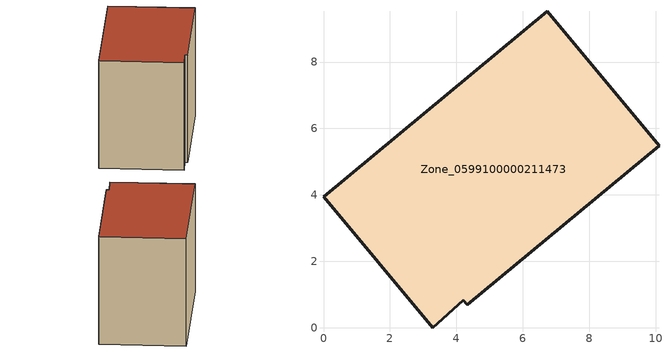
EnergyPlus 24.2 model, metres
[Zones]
Zone_0599100000211473
 floor ground (C_G): 4.21,0.83 3.29,0 0,3.95 6.73,9.53 10.1,5.48 4.33,0.69 z0
 wall outside (C_F): 6.73,9.53 0,3.95 3.29,0 4.21,0.83 4.33,0.69 10.1,5.48 6.73,9.53 z0:6.93
 roof outside (C_R): 4.33,0.69 10.1,5.48 6.73,9.53 0,3.95 3.29,0 4.21,0.83 z6.93
[BUILDING]
Pand.0599100000211473: North Axis=0; Terrain=City; Loads Convergence Tolerance Value=0.04; Temperature Convergence Tolerance Value=0.4; Solar Distribution=FullExterior; Maximum Number of Warmup Days=25; Minimum Number of Warmup Days=1
[Site:Location]
Rotterdam.The.Hague.AP_ZH_NLD Design_Conditions: Latitude=51.96; Longitude=4.45; Time Zone=1; Elevation=-4.5
[SITE:GROUNDTEMPERATURE:BUILDINGSURFACE]
18, 18, 18, 18, 18, 18, 18, 18, 18, 18, 18, 18
[MATERIAL] Thermal Absorptance=0.9; Solar Absorptance=0.7; Visible Absorptance=0.7
Name | Roughness | Thickness | Conductivity | Density | Specific Heat
G.TC.1946 | MediumSmooth | 0.15 | 1 | 540 | 1210
F.TC.1946 | Rough | 0.3 | 0.857143 | 1920 | 840
R.TC.1946 | MediumRough | 0.2 | 0.909091 | 1500 | 1000
[CONSTRUCTION]
C_G: G.TC.1946
C_F: F.TC.1946
C_R: R.TC.1946
[ZONE]
Zone_0599100000211473: Type=1; Multiplier=1; Ceiling Height=Autocalculate; Volume=Autocalculate; Floor Area=autocalculate; Part of Total Floor Area=Yes
[ZONEINFILTRATION:DESIGNFLOWRATE]
Infil_Zone_0599100000211473: Zone or ZoneList or Space or SpaceList=Zone_0599100000211473; Schedule=AlwaysOn; Design Flow Rate Calculation Method=Flow/Area; Flow Rate per Floor Area=0.003; Constant Term Coefficient=1; Temperature Term Coefficient=0; Velocity Term Coefficient=0; Velocity Squared Term Coefficient=0
[HVACTEMPLATE:ZONE:IDEALLOADSAIRSYSTEM]
Zone_0599100000211473: Maximum Heating Supply Air Temperature=50; Minimum Cooling Supply Air Temperature=13; Maximum Heating Supply Air Humidity Ratio=0.0156; Minimum Cooling Supply Air Humidity Ratio=0.0077; Heating Limit=NoLimit; Cooling Limit=NoLimit; Dehumidification Control Type=ConstantSensibleHeatRatio; Cooling Sensible Heat Ratio=0.7; Dehumidification Setpoint=60; Humidification Control Type=None; Humidification Setpoint=30; Outdoor Air Method=None; Outdoor Air Flow Rate per Person=0.00944; Outdoor Air Flow Rate per Zone Floor Area=0; Outdoor Air Flow Rate per Zone=0; Demand Controlled Ventilation Type=None; Outdoor Air Economizer Type=NoEconomizer; Heat Recovery Type=None; Sensible Heat Recovery Effectiveness=0.7; Latent Heat Recovery Effectiveness=0.65
[ZONECONTROL:THERMOSTAT]
ThermostatControl_Zone_0599100000211473: Zone or ZoneList=Zone_0599100000211473; Control Type Schedule=DualSetpointControlType; Control 1=Thermostat_Zone_0599100000211473; Temperature Difference Between Cutout And Setpoint=0
[THERMOSTATSETPOINT:DUALSETPOINT]
Thermostat_Zone_0599100000211473: Heating Setpoint Temperature Schedule=HeatingSetpoint_Zone_0599100000211473; Cooling Setpoint Temperature Schedule=CoolingSetpoint_Zone_0599100000211473
[SCHEDULE:COMPACT]
HeatingSetpoint_Zone_0599100000211473: Through: 12/31, For: AllDays, Until: 24:00, 21
CoolingSetpoint_Zone_0599100000211473: Through: 12/31, For: AllDays, Until: 24:00, 24
DualSetpointControlType: Through: 12/31, For: AllDays, Until: 24:00, 4
AlwaysOn: Through: 12/31, For: AllDays, Until: 24:00, 1
